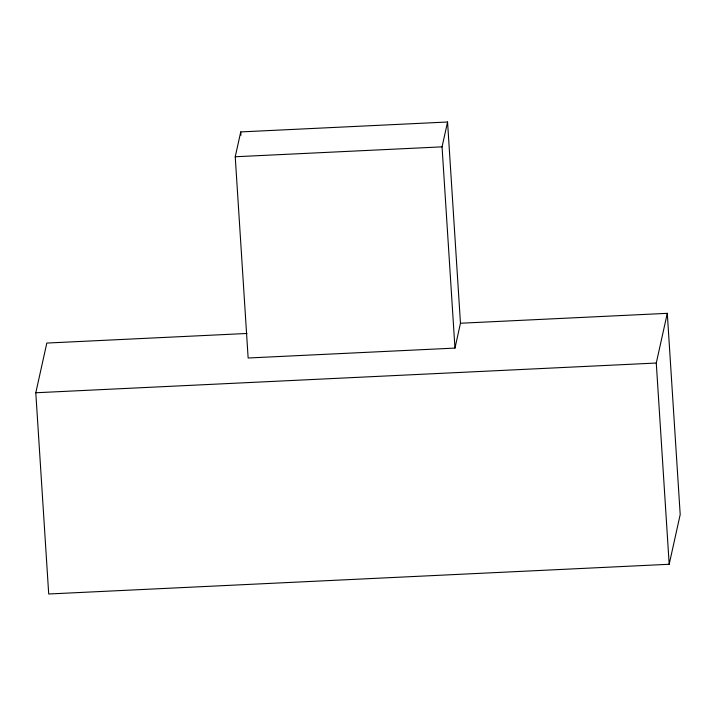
<?xml version="1.0" encoding="UTF-8"?>
<svg xmlns="http://www.w3.org/2000/svg" width="716" height="716" viewBox="0 0 716 716"><rect width="100%" height="100%" fill="white"/><g stroke="black" fill="none" stroke-linecap="round" stroke-linejoin="round"><path stroke-width="1.07" d="M460.469 323.238L447.563 122.006L240.737 131.914L235.233 156.759L248.139 358L454.964 348.092L460.469 323.238L667.294 313.331L680.2 514.571L669.183 564.271L48.706 593.994L35.8 392.762L46.817 343.062L246.975 333.468M454.964 348.092L442.058 146.852L447.563 122.006M669.183 564.271L656.277 363.03L667.294 313.331M235.233 156.759L442.058 146.852M35.8 392.762L656.277 363.03M240.737 131.914L240.952 135.252"/></g></svg>
